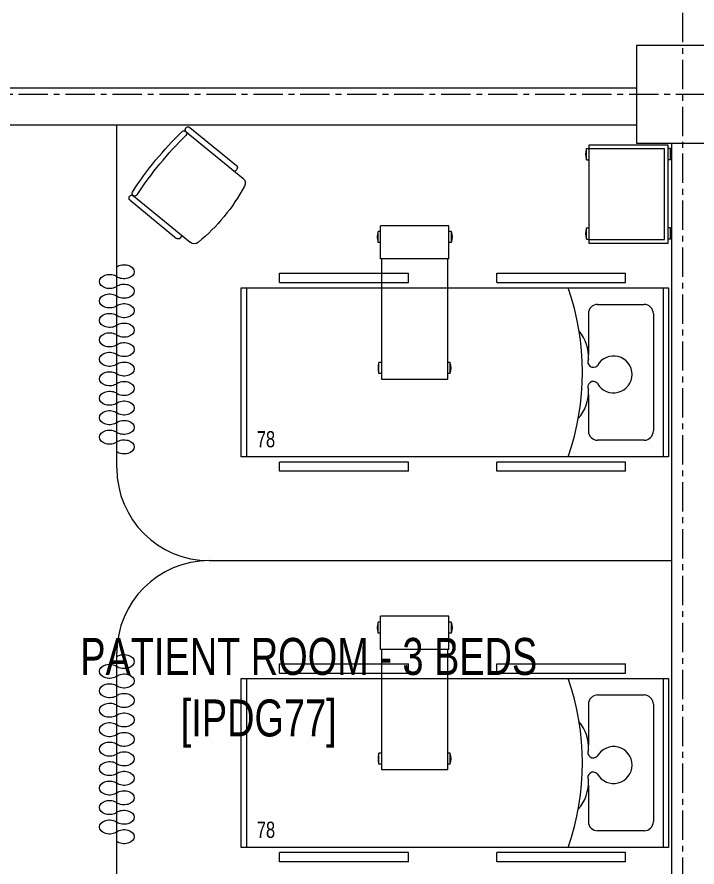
# Model space of a CAD drawing. Header units: millimetres. Extents: x 26027 to 581921, y 7230 to 233891.
# Drawn here: x 498797 to 502475, y 159763 to 164364 of the extents above; entities that cross this region are included whole.
import ezdxf

# ---------------------------------------------------------------- set-up
doc = ezdxf.new("R2010")
doc.units = ezdxf.units.MM
doc.header["$LTSCALE"] = 5
doc.linetypes.add('CENTER', pattern=[50.8, 31.75, -6.35, 6.35, -6.35])
doc.layers.get('0').update_dxf_attribs({"color": 252})
for name, color, linetype, lineweight in [('72_EGR_BASE_TEXT', 252, 'Continuous', 5), ('Medical Equipment and Furniture', 252, 'Continuous', 0), ('Medical Equipment and Furniture1', 252, 'Continuous', 5), ('Structure', 252, 'Continuous', 5), ('Walls', 252, 'Continuous', 5)]:
    doc.layers.add(name, color=color, linetype=linetype, lineweight=lineweight)
doc.layers.add('axes', color=252, linetype='Continuous')
doc.styles.add('X3G_ENTITY_257CFD', font='swisscl.ttf', dxfattribs={"height": 200})
doc.styles.add('X3G_ENTITY_2587EA', font='swisscl.ttf', dxfattribs={"height": 200})

# ---------------------------------------------------------------- blocks, each defined once
blk = doc.blocks.new('CURTAIN')
for centre, start, end in [((-0.3386, 0.0395), 313.5684, 226.4316), ((-0.1881, 0.0395), 313.5684, 226.4316), ((-0.0376, 0.0395), 313.5684, 226.4316), ((0.1129, 0.0395), 313.5684, 226.4316), ((0.2633, 0.0395), 313.5684, 226.4316), ((0.4138, 0.0395), 313.5684, 226.4316), ((0.5643, 0.0395), 313.5684, 226.4316), ((0.7148, 0.0395), 313.5684, 226.4316), ((0.8653, 0.0395), 313.5684, 226.4316), ((0.0376, -0.0395), 133.5684, 46.4316), ((0.1881, -0.0395), 133.5684, 46.4316), ((0.3386, -0.0395), 133.5684, 46.4316), ((0.4891, -0.0395), 133.5684, 46.4316), ((0.6396, -0.0395), 133.5684, 46.4316), ((0.79, -0.0395), 133.5684, 46.4316), ((0.9405, -0.0395), 133.5684, 46.4316), ((-0.4138, -0.0395), 133.5684, 46.4316), ((-0.2633, -0.0395), 133.5684, 46.4316), ((-0.1129, -0.0395), 133.5684, 46.4316)]:
    blk.add_arc(centre, 0.0546, start, end)
blk = doc.blocks.new('Hospital Bed')
at = {"layer": 'Medical Equipment and Furniture1'}
for p, q in [((38.338, -101.6315, 0), (38.338, -101.6815, 0)), ((38.338, -101.6315, 0), (39.0347, -101.6315, 0)), ((39.0347, -101.6315, 0), (39.0347, -101.6815, 0)), ((39.5123, -101.6315, 0), (40.209, -101.6315, 0)), ((39.5123, -101.6315, 0), (39.5123, -101.6815, 0)), ((40.209, -101.6315, 0), (40.209, -101.6815, 0)), ((38.338, -101.6815, 0), (39.0347, -101.6815, 0)), ((39.5123, -101.6815, 0), (40.209, -101.6815, 0)), ((38.105, -102.6245, 0), (38.105, -101.7101, 0)), ((38.105, -101.7101, 0), (40.4164, -101.7101, 0)), ((38.135, -102.6245, 0), (38.135, -101.7101, 0)), ((40.3864, -101.7101, 0), (40.3864, -102.6245, 0)), ((40.4164, -101.7101, 0), (40.4164, -102.6245, 0)), ((38.2374, -101.7997, 0), (38.4887, -101.7997, 0)), ((38.1874, -102.485, 0), (38.1874, -101.8497, 0)), ((38.5387, -102.0476, 0), (38.5387, -101.8497, 0)), ((38.5387, -102.485, 0), (38.5387, -102.264, 0)), ((38.4887, -102.535, 0), (38.2374, -102.535, 0)), ((40.4164, -102.6245, 0), (38.105, -102.6245, 0)), ((38.338, -102.6532, 0), (38.338, -102.7032, 0)), ((39.0347, -102.6532, 0), (38.338, -102.6532, 0)), ((39.0347, -102.6532, 0), (39.0347, -102.7032, 0)), ((40.209, -102.6532, 0), (39.5123, -102.6532, 0)), ((39.5123, -102.6532, 0), (39.5123, -102.7032, 0)), ((40.209, -102.6532, 0), (40.209, -102.7032, 0)), ((39.0347, -102.7032, 0), (38.338, -102.7032, 0)), ((40.209, -102.7032, 0), (39.5123, -102.7032, 0))]:
    blk.add_line(p, q, dxfattribs=at)
at = {"layer": 'Medical Equipment and Furniture1', "elevation": 0}
for points in [[(38.6489, -102.6245), (38.6489, -102.6245), (38.6489, -102.6245), (38.6489, -102.6245), (38.6489, -102.6245), (38.6489, -102.6245), (38.6489, -102.6245), (38.6489, -102.6245), (38.6489, -102.6245), (38.6489, -102.6245), (38.6489, -102.6245), (38.6489, -102.6245), (38.6489, -102.6245), (38.6489, -102.6245), (38.6489, -102.6245), (38.6489, -102.6245), (38.6489, -102.6245), (38.6489, -102.6245), (38.6489, -102.6245), (38.6489, -102.6245), (38.6489, -102.6245), (38.6489, -102.6245), (38.6489, -102.6245), (38.6489, -102.6245), (38.6489, -102.6245), (38.6489, -102.6245), (38.6489, -102.6245), (38.6489, -102.6245), (38.6489, -102.6245), (38.6489, -102.6245), (38.6489, -102.6245), (38.6489, -102.6245), (38.6489, -102.6245), (38.6489, -102.6245), (38.6489, -102.6245), (38.6489, -102.6245), (38.6489, -102.6245), (38.6489, -102.6245), (38.6489, -102.6245), (38.6489, -102.6245), (38.6489, -102.6245), (38.6489, -102.6245), (38.6489, -102.6245), (38.6489, -102.6245), (38.6489, -102.6245), (38.6489, -102.6245), (38.6489, -102.6245), (38.6489, -102.6245), (38.6489, -102.6245), (38.6489, -102.6245), (38.6489, -102.6245), (38.6489, -102.6245), (38.6489, -102.6245), (38.6489, -102.6245), (38.6489, -102.6245), (38.6489, -102.6245), (38.6489, -102.6245), (38.6489, -102.6245), (38.6489, -102.6245), (38.6489, -102.6245), (38.6489, -102.6245), (38.6489, -102.6245), (38.6489, -102.6245), (38.6489, -102.6245), (38.6489, -102.6245), (38.6489, -102.6245), (38.6489, -102.6245), (38.6489, -102.6245), (38.6489, -102.6245), (38.6489, -102.6245), (38.6489, -102.6245), (38.6489, -102.6245), (38.6489, -102.6245), (38.6489, -102.6245), (38.6489, -102.6245), (38.6489, -102.6245), (38.6489, -102.6245), (38.6489, -102.6245), (38.6489, -102.6245), (38.6489, -102.6245), (38.6489, -102.6245), (38.6489, -102.6245), (38.6489, -102.6245), (38.6489, -102.6245), (38.6489, -102.6245), (38.6489, -102.6245), (38.6489, -102.6245), (38.6489, -102.6245), (38.6489, -102.6245), (38.6489, -102.6245), (38.6489, -102.6245), (38.6489, -102.6245), (38.6489, -102.6245), (38.6489, -102.6245), (38.6489, -102.6245), (38.6489, -102.6245), (38.6489, -102.6245), (38.6489, -102.6245), (38.6489, -102.6245), (38.6489, -102.6245), (38.6489, -102.6245), (38.6489, -102.6245), (38.6489, -102.6245), (38.6489, -102.6245), (38.6489, -102.6245), (38.6489, -102.6245), (38.6489, -102.6245), (38.6489, -102.6245), (38.6489, -102.6245), (38.6489, -102.6245), (38.6489, -102.6245), (38.6489, -102.6245), (38.6489, -102.6245), (38.6489, -102.6245), (38.6489, -102.6245), (38.6489, -102.6245), (38.6489, -102.6245), (38.6489, -102.6245), (38.6489, -102.6245), (38.6489, -102.6245), (38.6489, -102.6245), (38.6489, -102.6245), (38.6489, -102.6245), (38.6489, -102.6245), (38.6489, -102.6245), (38.6489, -102.6245), (38.6489, -102.6245), (38.6489, -102.6245), (38.6489, -102.6245), (38.6489, -102.6245), (38.6489, -102.6245), (38.6489, -102.6245), (38.6489, -102.6245), (38.6489, -102.6245), (38.6489, -102.6245), (38.6489, -102.6245), (38.6489, -102.6245), (38.6489, -102.6245), (38.6489, -102.6245), (38.6489, -102.6245), (38.6489, -102.6245), (38.6489, -102.6245), (38.6489, -102.6245), (38.6489, -102.6245), (38.6489, -102.6245), (38.6489, -102.6245), (38.6489, -102.6245), (38.6489, -102.6245), (38.6489, -102.6245), (38.6489, -102.6245), (38.6489, -102.6245), (38.6489, -102.6245), (38.6489, -102.6245), (38.6489, -102.6245), (38.6489, -102.6245), (38.6489, -102.6245), (38.6489, -102.6245), (38.6489, -102.6245), (38.6489, -102.6245), (38.6489, -102.6245), (38.6489, -102.6245), (38.6489, -102.6245), (38.6489, -102.6245), (38.6489, -102.6245), (38.6489, -102.6245), (38.6489, -102.6245), (38.6489, -102.6245), (38.6489, -102.6245), (38.6489, -102.6245), (38.6489, -102.6245), (38.6489, -102.6245), (38.6489, -102.6245), (38.6489, -102.6245), (38.6489, -102.6245), (38.6489, -102.6245), (38.6489, -102.6245), (38.6489, -102.6245), (38.6489, -102.6245), (38.6489, -102.6245), (38.6489, -102.6245), (38.6489, -102.6245), (38.6489, -102.6245), (38.6489, -102.6245), (38.6489, -102.6245), (38.6489, -102.6245), (38.6489, -102.6245), (38.6489, -102.6245), (38.6489, -102.6245), (38.6489, -102.6245), (38.6489, -102.6245), (38.6489, -102.6245), (38.6489, -102.6245), (38.6489, -102.6245), (38.6489, -102.6245), (38.6489, -102.6245), (38.6489, -102.6245), (38.6489, -102.6245), (38.6489, -102.6245), (38.6489, -102.6245), (38.6489, -102.6245), (38.6489, -102.6245), (38.6489, -102.6245), (38.6489, -102.6245), (38.6489, -102.6245), (38.6489, -102.6245), (38.6489, -102.6245), (38.6489, -102.6245), (38.6489, -102.6245), (38.6489, -102.6245), (38.6489, -102.6245), (38.6489, -102.6245), (38.6489, -102.6245), (38.6489, -102.6245), (38.6489, -102.6245), (38.6489, -102.6245), (38.6489, -102.6245), (38.6489, -102.6245), (38.6489, -102.6245), (38.6489, -102.6245)], [(38.6489, -102.6245), (38.6489, -102.6245), (38.6489, -102.6245), (38.6489, -102.6245), (38.6489, -102.6245), (38.6489, -102.6245), (38.6489, -102.6245), (38.6489, -102.6245), (38.6489, -102.6245), (38.6489, -102.6245), (38.6489, -102.6245), (38.6489, -102.6245), (38.6489, -102.6245), (38.6489, -102.6245), (38.6489, -102.6245), (38.6489, -102.6245), (38.6489, -102.6245), (38.6489, -102.6245), (38.6489, -102.6245), (38.6489, -102.6245), (38.6489, -102.6245), (38.6489, -102.6245), (38.6489, -102.6245), (38.6489, -102.6245), (38.6489, -102.6245), (38.6489, -102.6245), (38.6489, -102.6245), (38.6489, -102.6245), (38.6489, -102.6245), (38.6489, -102.6245), (38.6489, -102.6245), (38.6489, -102.6245), (38.6489, -102.6245), (38.6489, -102.6245), (38.6489, -102.6245), (38.6489, -102.6245), (38.6489, -102.6245), (38.6489, -102.6245), (38.6489, -102.6245), (38.6489, -102.6245), (38.6489, -102.6245), (38.6489, -102.6245), (38.6489, -102.6245), (38.6489, -102.6245), (38.6489, -102.6245), (38.6489, -102.6245), (38.6489, -102.6245), (38.6489, -102.6245), (38.6489, -102.6245), (38.6489, -102.6245), (38.6489, -102.6245), (38.6489, -102.6245), (38.6489, -102.6245), (38.6489, -102.6245), (38.6489, -102.6245), (38.6489, -102.6245), (38.6489, -102.6245), (38.6489, -102.6245), (38.6489, -102.6245), (38.6489, -102.6245), (38.6489, -102.6245), (38.6489, -102.6245), (38.6489, -102.6245), (38.6489, -102.6245), (38.6489, -102.6245), (38.6489, -102.6245), (38.6489, -102.6245), (38.6489, -102.6245), (38.6489, -102.6245), (38.6489, -102.6245), (38.6489, -102.6245), (38.6489, -102.6245), (38.6489, -102.6245), (38.6489, -102.6245), (38.6489, -102.6245), (38.6489, -102.6245), (38.6489, -102.6245), (38.6489, -102.6245), (38.6489, -102.6245), (38.6489, -102.6245), (38.6489, -102.6245), (38.6489, -102.6245), (38.6489, -102.6245), (38.6489, -102.6245), (38.6489, -102.6245), (38.6489, -102.6245), (38.6489, -102.6245), (38.6489, -102.6245), (38.6489, -102.6245), (38.6489, -102.6245), (38.6489, -102.6245), (38.6489, -102.6245), (38.6489, -102.6245), (38.6489, -102.6245), (38.6489, -102.6245), (38.6489, -102.6245), (38.6489, -102.6245), (38.6489, -102.6245), (38.6489, -102.6245), (38.6489, -102.6245), (38.6489, -102.6245), (38.6489, -102.6245), (38.6489, -102.6245), (38.6489, -102.6245), (38.6489, -102.6245), (38.6489, -102.6245), (38.6489, -102.6245), (38.6489, -102.6245), (38.6489, -102.6245), (38.6489, -102.6245), (38.6489, -102.6245), (38.6489, -102.6245), (38.6489, -102.6245), (38.6489, -102.6245), (38.6489, -102.6245), (38.6489, -102.6245), (38.6489, -102.6245), (38.6489, -102.6245), (38.6489, -102.6245), (38.6489, -102.6245), (38.6489, -102.6245), (38.6489, -102.6245), (38.6489, -102.6245), (38.6489, -102.6245), (38.6489, -102.6245), (38.6489, -102.6245), (38.6489, -102.6245), (38.6489, -102.6245), (38.6489, -102.6245), (38.6489, -102.6245), (38.6489, -102.6245), (38.6489, -102.6245), (38.6489, -102.6245), (38.6489, -102.6245), (38.6489, -102.6245), (38.6489, -102.6245), (38.6489, -102.6245), (38.6489, -102.6245), (38.6489, -102.6245), (38.6489, -102.6245), (38.6489, -102.6245), (38.6489, -102.6245), (38.6489, -102.6245), (38.6489, -102.6245), (38.6489, -102.6245), (38.6489, -102.6245), (38.6489, -102.6245), (38.6489, -102.6245), (38.6489, -102.6245), (38.6489, -102.6245), (38.6489, -102.6245), (38.6489, -102.6245), (38.6489, -102.6245), (38.6489, -102.6245), (38.6489, -102.6245), (38.6489, -102.6245), (38.6489, -102.6245), (38.6489, -102.6245), (38.6489, -102.6245), (38.6489, -102.6245), (38.6489, -102.6245), (38.6489, -102.6245), (38.6489, -102.6245), (38.6489, -102.6245), (38.6489, -102.6245), (38.6489, -102.6245), (38.6489, -102.6245), (38.6489, -102.6245), (38.6489, -102.6245), (38.6489, -102.6245), (38.6489, -102.6245), (38.6489, -102.6245), (38.6489, -102.6245), (38.6489, -102.6245), (38.6489, -102.6245), (38.6489, -102.6245), (38.6489, -102.6245), (38.6489, -102.6245), (38.6489, -102.6245), (38.6489, -102.6245), (38.6489, -102.6245), (38.6489, -102.6245), (38.6489, -102.6245), (38.6489, -102.6245), (38.6489, -102.6245), (38.6489, -102.6245), (38.6489, -102.6245), (38.6489, -102.6245), (38.6489, -102.6245), (38.6489, -102.6245), (38.6489, -102.6245), (38.6489, -102.6245), (38.6489, -102.6245), (38.6489, -102.6245), (38.6489, -102.6245), (38.6489, -102.6245), (38.6489, -102.6245), (38.6489, -102.6245), (38.6489, -102.6245), (38.6489, -102.6245), (38.6489, -102.6245), (38.6489, -102.6245), (38.6489, -102.6245), (38.6489, -102.6245), (38.6489, -102.6245), (38.6489, -102.6245), (38.6489, -102.6245), (38.6489, -102.6245), (38.6489, -102.6245), (38.6489, -102.6245), (38.6489, -102.6245), (38.6489, -102.6245), (38.6489, -102.6245), (38.6489, -102.6245)], [(38.6489, -102.6245), (38.6489, -102.6245), (38.6489, -102.6245), (38.6489, -102.6245), (38.6489, -102.6245), (38.6489, -102.6245), (38.6489, -102.6245), (38.6489, -102.6245), (38.6489, -102.6245), (38.6489, -102.6245), (38.6489, -102.6245), (38.6489, -102.6245), (38.6489, -102.6245), (38.6489, -102.6245), (38.6489, -102.6245), (38.6489, -102.6245), (38.6489, -102.6245), (38.6489, -102.6245), (38.6489, -102.6245), (38.6489, -102.6245), (38.6489, -102.6245), (38.6489, -102.6245), (38.6489, -102.6245), (38.6489, -102.6245), (38.6489, -102.6245), (38.6489, -102.6245), (38.6489, -102.6245), (38.6489, -102.6245), (38.6489, -102.6245), (38.6489, -102.6245), (38.6489, -102.6245), (38.6489, -102.6245), (38.6489, -102.6245), (38.6489, -102.6245), (38.6489, -102.6245), (38.6489, -102.6245), (38.6489, -102.6245), (38.6489, -102.6245), (38.6489, -102.6245), (38.6489, -102.6245), (38.6489, -102.6245), (38.6489, -102.6245), (38.6489, -102.6245), (38.6489, -102.6245), (38.6489, -102.6245), (38.6489, -102.6245), (38.6489, -102.6245), (38.6489, -102.6245), (38.6489, -102.6245), (38.6489, -102.6245), (38.6489, -102.6245), (38.6489, -102.6245), (38.6489, -102.6245), (38.6489, -102.6245), (38.6489, -102.6245), (38.6489, -102.6245), (38.6489, -102.6245), (38.6489, -102.6245), (38.6489, -102.6245), (38.6489, -102.6245), (38.6489, -102.6245), (38.6489, -102.6245), (38.6489, -102.6245), (38.6489, -102.6245), (38.6489, -102.6245), (38.6489, -102.6245), (38.6489, -102.6245), (38.6489, -102.6245), (38.6489, -102.6245), (38.6489, -102.6245), (38.6489, -102.6245), (38.6489, -102.6245), (38.6489, -102.6245), (38.6489, -102.6245), (38.6489, -102.6245), (38.6489, -102.6245), (38.6489, -102.6245), (38.6489, -102.6245), (38.6489, -102.6245), (38.6489, -102.6245), (38.6489, -102.6245), (38.6489, -102.6245), (38.6489, -102.6245), (38.6489, -102.6245), (38.6489, -102.6245), (38.6489, -102.6245), (38.6489, -102.6245), (38.6489, -102.6245), (38.6489, -102.6245), (38.6489, -102.6245), (38.6489, -102.6245), (38.6489, -102.6245), (38.6489, -102.6245), (38.6489, -102.6245), (38.6489, -102.6245), (38.6489, -102.6245), (38.6489, -102.6245), (38.6489, -102.6245), (38.6489, -102.6245), (38.6489, -102.6245), (38.6489, -102.6245), (38.6489, -102.6245), (38.6489, -102.6245), (38.6489, -102.6245), (38.6489, -102.6245), (38.6489, -102.6245), (38.6489, -102.6245), (38.6489, -102.6245), (38.6489, -102.6245), (38.6489, -102.6245), (38.6489, -102.6245), (38.6489, -102.6245), (38.6489, -102.6245), (38.6489, -102.6245), (38.6489, -102.6245), (38.6489, -102.6245), (38.6489, -102.6245), (38.6489, -102.6245), (38.6489, -102.6245), (38.6489, -102.6245), (38.6489, -102.6245), (38.6489, -102.6245), (38.6489, -102.6245), (38.6489, -102.6245), (38.6489, -102.6245), (38.6489, -102.6245), (38.6489, -102.6245), (38.6489, -102.6245), (38.6489, -102.6245), (38.6489, -102.6245), (38.6489, -102.6245), (38.6489, -102.6245), (38.6489, -102.6245), (38.6489, -102.6245), (38.6489, -102.6245), (38.6489, -102.6245), (38.6489, -102.6245), (38.6489, -102.6245), (38.6489, -102.6245), (38.6489, -102.6245), (38.6489, -102.6245), (38.6489, -102.6245), (38.6489, -102.6245), (38.6489, -102.6245), (38.6489, -102.6245), (38.6489, -102.6245), (38.6489, -102.6245), (38.6489, -102.6245), (38.6489, -102.6245), (38.6489, -102.6245), (38.6489, -102.6245), (38.6489, -102.6245), (38.6489, -102.6245), (38.6489, -102.6245), (38.6489, -102.6245), (38.6489, -102.6245), (38.6489, -102.6245), (38.6489, -102.6245), (38.6489, -102.6245), (38.6489, -102.6245), (38.6489, -102.6245), (38.6489, -102.6245), (38.6489, -102.6245), (38.6489, -102.6245), (38.6489, -102.6245), (38.6489, -102.6245), (38.6489, -102.6245), (38.6489, -102.6245), (38.6489, -102.6245), (38.6489, -102.6245), (38.6489, -102.6245), (38.6489, -102.6245), (38.6489, -102.6245), (38.6489, -102.6245), (38.6489, -102.6245), (38.6489, -102.6245), (38.6489, -102.6245), (38.6489, -102.6245), (38.6489, -102.6245), (38.6489, -102.6245), (38.6489, -102.6245), (38.6489, -102.6245), (38.6489, -102.6245), (38.6489, -102.6245), (38.6489, -102.6245), (38.6489, -102.6245), (38.6489, -102.6245), (38.6489, -102.6245), (38.6489, -102.6245), (38.6489, -102.6245), (38.6489, -102.6245), (38.6489, -102.6245), (38.6489, -102.6245), (38.6489, -102.6245), (38.6489, -102.6245), (38.6489, -102.6245), (38.6489, -102.6245), (38.6489, -102.6245), (38.6489, -102.6245), (38.6489, -102.6245), (38.6489, -102.6245), (38.6489, -102.6245), (38.6489, -102.6245), (38.6489, -102.6245), (38.6489, -102.6245), (38.6489, -102.6245), (38.6489, -102.6245), (38.6489, -102.6245), (38.6489, -102.6245), (38.6489, -102.6245), (38.6489, -102.6245), (38.6489, -102.6245), (38.6489, -102.6245), (38.6489, -102.6245), (38.6489, -102.6245), (38.6489, -102.6245), (38.6489, -102.6245), (38.6489, -102.6245), (38.6489, -102.6245), (38.6489, -102.6245), (38.6489, -102.6245), (38.6489, -102.6245), (38.6489, -102.6245), (38.6489, -102.6245), (38.6489, -102.6245), (38.6489, -102.6245), (38.6489, -102.6245), (38.6489, -102.6245), (38.6489, -102.6245), (38.6489, -102.6245), (38.6489, -102.6245), (38.6489, -102.6245), (38.6489, -102.6245), (38.6489, -102.6245), (38.6489, -102.6245), (38.6489, -102.6245), (38.6489, -102.6245), (38.6489, -102.6245), (38.6489, -102.6245), (38.6489, -102.6245), (38.6489, -102.6245), (38.6489, -102.6245), (38.6489, -102.6245), (38.6489, -102.6245), (38.6489, -102.6245), (38.6489, -102.6245), (38.6489, -102.6245), (38.6489, -102.6245), (38.6489, -102.6245), (38.6489, -102.6245), (38.6489, -102.6245), (38.6489, -102.6245), (38.6489, -102.6245), (38.6489, -102.6245), (38.6489, -102.6245), (38.6489, -102.6245), (38.6489, -102.6245), (38.6489, -102.6245), (38.6489, -102.6245), (38.6489, -102.6245), (38.6489, -102.6245), (38.6489, -102.6245), (38.6489, -102.6245), (38.6489, -102.6245), (38.6489, -102.6245), (38.6489, -102.6245), (38.6489, -102.6245), (38.6489, -102.6245), (38.6489, -102.6245), (38.6489, -102.6245), (38.6489, -102.6245), (38.6489, -102.6245), (38.6489, -102.6245), (38.6489, -102.6245), (38.6489, -102.6245), (38.6489, -102.6245), (38.6489, -102.6245)]]:
    blk.add_lwpolyline(points, close=True, dxfattribs=at)
for points in [[(38.6489, -102.6245), (38.6489, -102.6245), (38.6489, -102.6245), (38.6489, -102.6245), (38.6489, -102.6245), (38.6489, -102.6245), (38.6489, -102.6245), (38.6489, -102.6245)], [(38.6489, -102.6245), (38.6489, -102.6245), (38.6489, -102.6245), (38.6489, -102.6245), (38.6489, -102.6245), (38.6489, -102.6245), (38.6489, -102.6245), (38.6489, -102.6245), (38.6489, -102.6245), (38.6489, -102.6245), (38.6489, -102.6245), (38.6489, -102.6245), (38.6489, -102.6245), (38.6489, -102.6245), (38.6489, -102.6245), (38.6489, -102.6245), (38.6489, -102.6245), (38.6489, -102.6245), (38.6489, -102.6245), (38.6489, -102.6245), (38.6489, -102.6245), (38.6489, -102.6245), (38.6489, -102.6245), (38.6489, -102.6245), (38.6489, -102.6245), (38.6489, -102.6245), (38.6489, -102.6245), (38.6489, -102.6245), (38.6489, -102.6245), (38.6489, -102.6245), (38.6489, -102.6245), (38.6489, -102.6245), (38.6489, -102.6245), (38.6489, -102.6245), (38.6489, -102.6245), (38.6489, -102.6245), (38.6489, -102.6245), (38.6489, -102.6245), (38.6489, -102.6245), (38.6489, -102.6245), (38.6489, -102.6245), (38.6489, -102.6245), (38.6489, -102.6245), (38.6489, -102.6245), (38.6489, -102.6245), (38.6489, -102.6245), (38.6489, -102.6245), (38.6489, -102.6245), (38.6489, -102.6245), (38.6489, -102.6245), (38.6489, -102.6245), (38.6489, -102.6245), (38.6489, -102.6245), (38.6489, -102.6245), (38.6489, -102.6245), (38.6489, -102.6245), (38.6489, -102.6245), (38.6489, -102.6245), (38.6489, -102.6245), (38.6489, -102.6245), (38.6489, -102.6245), (38.6489, -102.6245), (38.6489, -102.6245), (38.6489, -102.6245), (38.6489, -102.6245), (38.6489, -102.6245), (38.6489, -102.6245), (38.6489, -102.6245), (38.6489, -102.6245), (38.6489, -102.6245), (38.6489, -102.6245), (38.6489, -102.6245), (38.6489, -102.6245), (38.6489, -102.6245), (38.6489, -102.6245), (38.6489, -102.6245), (38.6489, -102.6245), (38.6489, -102.6245), (38.6489, -102.6245), (38.6489, -102.6245), (38.6489, -102.6245), (38.6489, -102.6245), (38.6489, -102.6245), (38.6489, -102.6245), (38.6489, -102.6245), (38.6489, -102.6245), (38.6489, -102.6245), (38.6489, -102.6245), (38.6489, -102.6245), (38.6489, -102.6245), (38.6489, -102.6245), (38.6489, -102.6245), (38.6489, -102.6245), (38.6489, -102.6245), (38.6489, -102.6245), (38.6489, -102.6245), (38.6489, -102.6245), (38.6489, -102.6245), (38.6489, -102.6245), (38.6489, -102.6245), (38.6489, -102.6245), (38.6489, -102.6245), (38.6489, -102.6245), (38.6489, -102.6245), (38.6489, -102.6245), (38.6489, -102.6245), (38.6489, -102.6245), (38.6489, -102.6245), (38.6489, -102.6245), (38.6489, -102.6245), (38.6489, -102.6245)], [(38.6489, -102.6245), (38.6489, -102.6245), (38.6489, -102.6245), (38.6489, -102.6245), (38.6489, -102.6245), (38.6489, -102.6245), (38.6489, -102.6245), (38.6489, -102.6245), (38.6489, -102.6245), (38.6489, -102.6245), (38.6489, -102.6245), (38.6489, -102.6245), (38.6489, -102.6245), (38.6489, -102.6245), (38.6489, -102.6245), (38.6489, -102.6245), (38.6489, -102.6245)], [(38.6489, -102.6245), (38.6489, -102.6245), (38.6489, -102.6245), (38.6489, -102.6245), (38.6489, -102.6245), (38.6489, -102.6245), (38.6489, -102.6245)], [(38.6489, -102.6245), (38.6489, -102.6245), (38.6489, -102.6245), (38.6489, -102.6245), (38.6489, -102.6245), (38.6489, -102.6245), (38.6489, -102.6245), (38.6489, -102.6245), (38.6489, -102.6245), (38.6489, -102.6245), (38.6489, -102.6245), (38.6489, -102.6245)], [(38.6489, -102.6245), (38.6489, -102.6245), (38.6489, -102.6245), (38.6489, -102.6245), (38.6489, -102.6245), (38.6489, -102.6245), (38.6489, -102.6245), (38.6489, -102.6245), (38.6489, -102.6245), (38.6489, -102.6245), (38.6489, -102.6245), (38.6489, -102.6245), (38.6489, -102.6245), (38.6489, -102.6245), (38.6489, -102.6245), (38.6489, -102.6245), (38.6489, -102.6245), (38.6489, -102.6245), (38.6489, -102.6245), (38.6489, -102.6245), (38.6489, -102.6245), (38.6489, -102.6245), (38.6489, -102.6245), (38.6489, -102.6245), (38.6489, -102.6245), (38.6489, -102.6245), (38.6489, -102.6245), (38.6489, -102.6245), (38.6489, -102.6245), (38.6489, -102.6245), (38.6489, -102.6245), (38.6489, -102.6245), (38.6489, -102.6245), (38.6489, -102.6245), (38.6489, -102.6245), (38.6489, -102.6245), (38.6489, -102.6245), (38.6489, -102.6245), (38.6489, -102.6245), (38.6489, -102.6245), (38.6489, -102.6245), (38.6489, -102.6245), (38.6489, -102.6245), (38.6489, -102.6245), (38.6489, -102.6245), (38.6489, -102.6245), (38.6489, -102.6245), (38.6489, -102.6245), (38.6489, -102.6245), (38.6489, -102.6245), (38.6489, -102.6245), (38.6489, -102.6245), (38.6489, -102.6245), (38.6489, -102.6245), (38.6489, -102.6245), (38.6489, -102.6245), (38.6489, -102.6245), (38.6489, -102.6245), (38.6489, -102.6245), (38.6489, -102.6245), (38.6489, -102.6245), (38.6489, -102.6245), (38.6489, -102.6245), (38.6489, -102.6245), (38.6489, -102.6245), (38.6489, -102.6245), (38.6489, -102.6245), (38.6489, -102.6245), (38.6489, -102.6245), (38.6489, -102.6245), (38.6489, -102.6245), (38.6489, -102.6245), (38.6489, -102.6245), (38.6489, -102.6245), (38.6489, -102.6245), (38.6489, -102.6245), (38.6489, -102.6245), (38.6489, -102.6245), (38.6489, -102.6245), (38.6489, -102.6245), (38.6489, -102.6245), (38.6489, -102.6245), (38.6489, -102.6245), (38.6489, -102.6245), (38.6489, -102.6245), (38.6489, -102.6245), (38.6489, -102.6245), (38.6489, -102.6245), (38.6489, -102.6245)], [(38.6489, -102.6245), (38.6489, -102.6245), (38.6489, -102.6245), (38.6489, -102.6245), (38.6489, -102.6245), (38.6489, -102.6245), (38.6489, -102.6245), (38.6489, -102.6245), (38.6489, -102.6245), (38.6489, -102.6245), (38.6489, -102.6245), (38.6489, -102.6245), (38.6489, -102.6245), (38.6489, -102.6245), (38.6489, -102.6245), (38.6489, -102.6245), (38.6489, -102.6245), (38.6489, -102.6245), (38.6489, -102.6245), (38.6489, -102.6245), (38.6489, -102.6245), (38.6489, -102.6245), (38.6489, -102.6245), (38.6489, -102.6245), (38.6489, -102.6245), (38.6489, -102.6245), (38.6489, -102.6245), (38.6489, -102.6245), (38.6489, -102.6245), (38.6489, -102.6245), (38.6489, -102.6245), (38.6489, -102.6245), (38.6489, -102.6245), (38.6489, -102.6245), (38.6489, -102.6245), (38.6489, -102.6245), (38.6489, -102.6245), (38.6489, -102.6245), (38.6489, -102.6245), (38.6489, -102.6245), (38.6489, -102.6245), (38.6489, -102.6245), (38.6489, -102.6245), (38.6489, -102.6245), (38.6489, -102.6245), (38.6489, -102.6245), (38.6489, -102.6245), (38.6489, -102.6245), (38.6489, -102.6245), (38.6489, -102.6245), (38.6489, -102.6245), (38.6489, -102.6245), (38.6489, -102.6245), (38.6489, -102.6245)], [(38.6489, -102.6245), (38.6489, -102.6245), (38.6489, -102.6245), (38.6489, -102.6245), (38.6489, -102.6245), (38.6489, -102.6245), (38.6489, -102.6245), (38.6489, -102.6245), (38.6489, -102.6245), (38.6489, -102.6245)], [(38.6489, -102.6245), (38.6489, -102.6245), (38.6489, -102.6245), (38.6489, -102.6245), (38.6489, -102.6245), (38.6489, -102.6245), (38.6489, -102.6245), (38.6489, -102.6245), (38.6489, -102.6245), (38.6489, -102.6245)], [(38.6489, -102.6245), (38.6489, -102.6245), (38.6489, -102.6245), (38.6489, -102.6245), (38.6489, -102.6245), (38.6489, -102.6245), (38.6489, -102.6245), (38.6489, -102.6245), (38.6489, -102.6245), (38.6489, -102.6245), (38.6489, -102.6245), (38.6489, -102.6245), (38.6489, -102.6245), (38.6489, -102.6245), (38.6489, -102.6245)], [(38.6489, -102.6245), (38.6489, -102.6245), (38.6489, -102.6245), (38.6489, -102.6245), (38.6489, -102.6245), (38.6489, -102.6245), (38.6489, -102.6245), (38.6489, -102.6245), (38.6489, -102.6245), (38.6489, -102.6245)], [(38.6489, -102.6245), (38.6489, -102.6245), (38.6489, -102.6245), (38.6489, -102.6245), (38.6489, -102.6245), (38.6489, -102.6245), (38.6489, -102.6245)], [(38.6489, -102.6245), (38.6489, -102.6245), (38.6489, -102.6245), (38.6489, -102.6245), (38.6489, -102.6245), (38.6489, -102.6245), (38.6489, -102.6245), (38.6489, -102.6245), (38.6489, -102.6245), (38.6489, -102.6245)], [(38.6489, -102.6245), (38.6489, -102.6245), (38.6489, -102.6245), (38.6489, -102.6245), (38.6489, -102.6245), (38.6489, -102.6245), (38.6489, -102.6245), (38.6489, -102.6245), (38.6489, -102.6245), (38.6489, -102.6245), (38.6489, -102.6245), (38.6489, -102.6245), (38.6489, -102.6245), (38.6489, -102.6245), (38.6489, -102.6245), (38.6489, -102.6245), (38.6489, -102.6245), (38.6489, -102.6245)], [(38.6489, -102.6245), (38.6489, -102.6245), (38.6489, -102.6245), (38.6489, -102.6245), (38.6489, -102.6245), (38.6489, -102.6245), (38.6489, -102.6245), (38.6489, -102.6245), (38.6489, -102.6245)]]:
    blk.add_lwpolyline(points, dxfattribs=at)
at = {"layer": 'Medical Equipment and Furniture1'}
for centre, radius, start, end in [((39.9488, -102.1673, 0), 1.378, 160.6222, 199.3778), ((38.2374, -101.8497, 0), 0.05, 90, 180), ((38.4887, -101.8497, 0), 0.05, 0, 90), ((38.7578, -102.0625, 0), 0.2195, 138.2973, 182.816), ((38.4026, -102.1558, 0), 0.1, 29.3037, 330.6963), ((38.5126, -102.0878, 0), 0.0297, 220.0437, 29.1003), ((38.5126, -102.2238, 0), 0.0297, 330.8997, 139.9563), ((38.7578, -102.2491, 0), 0.2195, 177.184, 219.6878), ((38.2374, -102.485, 0), 0.05, 180, 270), ((38.4887, -102.485, 0), 0.05, 270, 0)]:
    blk.add_arc(centre, radius, start, end, dxfattribs=at)
blk = doc.blocks.new('HF13963-P')
at = {"layer": 'Medical Equipment and Furniture1'}
for p, q in [((0.18, 0.185), (0, 0.185)), ((0, 0.185), (0, -0.185)), ((0.0915, 0.1995), (0.0315, 0.1995)), ((0.0315, 0.1995), (0.0315, 0.185)), ((0.0915, 0.1995), (0.0915, 0.185)), ((0.18, 0.185), (0.18, -0.185)), ((0.8007, 0.1919), (0.7407, 0.1919)), ((0.7407, 0.1919), (0.7407, 0.1788)), ((0.8007, 0.1919), (0.8007, 0.1788)), ((0.83, 0.1788), (0.18, 0.1788)), ((0.83, -0.1788), (0.83, 0.1788)), ((0.18, -0.1788), (0.83, -0.1788)), ((0.7407, -0.1788), (0.7407, -0.1933)), ((0.8007, -0.1788), (0.8007, -0.1933)), ((0.18, -0.185), (0, -0.185)), ((0.0315, -0.185), (0.0315, -0.1971)), ((0.0915, -0.1971), (0.0315, -0.1971)), ((0.0915, -0.185), (0.0915, -0.1971)), ((0.8007, -0.1933), (0.7407, -0.1933))]:
    blk.add_line(p, q, dxfattribs=at)
for centre, start, end in [((0.0615, 0.112), 71.0754, 108.9246), ((0.7707, 0.1044), 71.0754, 108.9246), ((0.0615, -0.1096), 251.0754, 288.9246), ((0.7707, -0.1058), 251.0754, 288.9246)]:
    blk.add_arc(centre, 0.0925, start, end, dxfattribs=at)
blk = doc.blocks.new('HF10531-P')
at = {"layer": 'Medical Equipment and Furniture1'}
for p, q in [((0.53, 0.43), (0, 0.43)), ((0, 0.43), (0, 0)), ((0.0791, 0.4424), (0.0191, 0.4424)), ((0.0191, 0.4424), (0.0191, 0.43)), ((0.0791, 0.4424), (0.0791, 0.43)), ((0.5086, 0.4424), (0.4486, 0.4424)), ((0.4486, 0.4424), (0.4486, 0.43)), ((0.5086, 0.4424), (0.5086, 0.43)), ((0.53, 0), (0.53, 0.43)), ((0.51, 0.41), (0.02, 0.41)), ((0.02, 0.41), (0.02, 0)), ((0.51, 0), (0.51, 0.41)), ((0, 0), (0.53, 0)), ((0.0191, -0.0124), (0.0191, 0)), ((0.0791, -0.0124), (0.0791, 0)), ((0.4486, -0.0124), (0.4486, 0)), ((0.5086, -0.0124), (0.5086, 0)), ((0.0791, -0.0124), (0.0191, -0.0124)), ((0.5086, -0.0124), (0.4486, -0.0124))]:
    blk.add_line(p, q, dxfattribs=at)
for points in [[(0.02, 0.41), (0.02, 0.41), (0.02, 0.41), (0.02, 0.41), (0.02, 0.41), (0.02, 0.41), (0.02, 0.41), (0.02, 0.41), (0.02, 0.41), (0.02, 0.41), (0.02, 0.41), (0.02, 0.41), (0.02, 0.41), (0.02, 0.41), (0.02, 0.41), (0.02, 0.41), (0.02, 0.41), (0.02, 0.41), (0.02, 0.41), (0.02, 0.41), (0.02, 0.41), (0.02, 0.41), (0.02, 0.41), (0.02, 0.41), (0.02, 0.41), (0.02, 0.41), (0.02, 0.41), (0.02, 0.41), (0.02, 0.41), (0.02, 0.41), (0.02, 0.41), (0.02, 0.41), (0.02, 0.41), (0.02, 0.41), (0.02, 0.41), (0.02, 0.41), (0.02, 0.41), (0.02, 0.41), (0.02, 0.41), (0.02, 0.41), (0.02, 0.41), (0.02, 0.41), (0.02, 0.41), (0.02, 0.41), (0.02, 0.41), (0.02, 0.41), (0.02, 0.41), (0.02, 0.41), (0.02, 0.41), (0.02, 0.41), (0.02, 0.41), (0.02, 0.41), (0.02, 0.41), (0.02, 0.41), (0.02, 0.41), (0.02, 0.41), (0.02, 0.41), (0.02, 0.41), (0.02, 0.41), (0.02, 0.41), (0.02, 0.41), (0.02, 0.41), (0.02, 0.41), (0.02, 0.41), (0.02, 0.41), (0.02, 0.41), (0.02, 0.41), (0.02, 0.41), (0.02, 0.41), (0.02, 0.41), (0.02, 0.41), (0.02, 0.41), (0.02, 0.41), (0.02, 0.41), (0.02, 0.41), (0.02, 0.41), (0.02, 0.41), (0.02, 0.41), (0.02, 0.41), (0.02, 0.41), (0.02, 0.41), (0.02, 0.41), (0.02, 0.41), (0.02, 0.41), (0.02, 0.41), (0.02, 0.41), (0.02, 0.41), (0.02, 0.41), (0.02, 0.41), (0.02, 0.41), (0.02, 0.41), (0.02, 0.41), (0.02, 0.41), (0.02, 0.41), (0.02, 0.41), (0.02, 0.41), (0.02, 0.41), (0.02, 0.41), (0.02, 0.41), (0.02, 0.41), (0.02, 0.41), (0.02, 0.41), (0.02, 0.41), (0.02, 0.41), (0.02, 0.41), (0.02, 0.41), (0.02, 0.41), (0.02, 0.41), (0.02, 0.41), (0.02, 0.41), (0.02, 0.41), (0.02, 0.41), (0.02, 0.41), (0.02, 0.41), (0.02, 0.41), (0.02, 0.41), (0.02, 0.41), (0.02, 0.41), (0.02, 0.41), (0.02, 0.41), (0.02, 0.41), (0.02, 0.41), (0.02, 0.41), (0.02, 0.41), (0.02, 0.41), (0.02, 0.41), (0.02, 0.41), (0.02, 0.41), (0.02, 0.41), (0.02, 0.41), (0.02, 0.41), (0.02, 0.41), (0.02, 0.41), (0.02, 0.41), (0.02, 0.41), (0.02, 0.41), (0.02, 0.41), (0.02, 0.41), (0.02, 0.41), (0.02, 0.41), (0.02, 0.41), (0.02, 0.41), (0.02, 0.41), (0.02, 0.41), (0.02, 0.41), (0.02, 0.41), (0.02, 0.41), (0.02, 0.41), (0.02, 0.41), (0.02, 0.41), (0.02, 0.41), (0.02, 0.41), (0.02, 0.41), (0.02, 0.41), (0.02, 0.41), (0.02, 0.41), (0.02, 0.41), (0.02, 0.41), (0.02, 0.41), (0.02, 0.41), (0.02, 0.41), (0.02, 0.41), (0.02, 0.41), (0.02, 0.41), (0.02, 0.41), (0.02, 0.41), (0.02, 0.41), (0.02, 0.41), (0.02, 0.41), (0.02, 0.41), (0.02, 0.41), (0.02, 0.41), (0.02, 0.41), (0.02, 0.41), (0.02, 0.41), (0.02, 0.41), (0.02, 0.41), (0.02, 0.41), (0.02, 0.41), (0.02, 0.41), (0.02, 0.41), (0.02, 0.41), (0.02, 0.41), (0.02, 0.41), (0.02, 0.41), (0.02, 0.41), (0.02, 0.41), (0.02, 0.41), (0.02, 0.41), (0.02, 0.41), (0.02, 0.41), (0.02, 0.41), (0.02, 0.41), (0.02, 0.41), (0.02, 0.41), (0.02, 0.41), (0.02, 0.41), (0.02, 0.41), (0.02, 0.41), (0.02, 0.41), (0.02, 0.41), (0.02, 0.41), (0.02, 0.41), (0.02, 0.41), (0.02, 0.41), (0.02, 0.41), (0.02, 0.41), (0.02, 0.41), (0.02, 0.41), (0.02, 0.41), (0.02, 0.41), (0.02, 0.41), (0.02, 0.41), (0.02, 0.41), (0.02, 0.41), (0.02, 0.41), (0.02, 0.41), (0.02, 0.41), (0.02, 0.41)], [(0.02, 0.41), (0.02, 0.41), (0.02, 0.41), (0.02, 0.41), (0.02, 0.41), (0.02, 0.41), (0.02, 0.41), (0.02, 0.41), (0.02, 0.41), (0.02, 0.41), (0.02, 0.41), (0.02, 0.41), (0.02, 0.41), (0.02, 0.41), (0.02, 0.41), (0.02, 0.41), (0.02, 0.41), (0.02, 0.41), (0.02, 0.41), (0.02, 0.41), (0.02, 0.41), (0.02, 0.41), (0.02, 0.41), (0.02, 0.41), (0.02, 0.41), (0.02, 0.41), (0.02, 0.41), (0.02, 0.41), (0.02, 0.41), (0.02, 0.41), (0.02, 0.41), (0.02, 0.41), (0.02, 0.41), (0.02, 0.41), (0.02, 0.41), (0.02, 0.41), (0.02, 0.41), (0.02, 0.41), (0.02, 0.41), (0.02, 0.41), (0.02, 0.41), (0.02, 0.41), (0.02, 0.41), (0.02, 0.41), (0.02, 0.41), (0.02, 0.41), (0.02, 0.41), (0.02, 0.41), (0.02, 0.41), (0.02, 0.41), (0.02, 0.41), (0.02, 0.41), (0.02, 0.41), (0.02, 0.41), (0.02, 0.41), (0.02, 0.41), (0.02, 0.41), (0.02, 0.41), (0.02, 0.41), (0.02, 0.41), (0.02, 0.41), (0.02, 0.41), (0.02, 0.41), (0.02, 0.41), (0.02, 0.41), (0.02, 0.41), (0.02, 0.41), (0.02, 0.41), (0.02, 0.41), (0.02, 0.41), (0.02, 0.41), (0.02, 0.41), (0.02, 0.41), (0.02, 0.41), (0.02, 0.41), (0.02, 0.41), (0.02, 0.41), (0.02, 0.41), (0.02, 0.41), (0.02, 0.41), (0.02, 0.41), (0.02, 0.41), (0.02, 0.41), (0.02, 0.41), (0.02, 0.41), (0.02, 0.41), (0.02, 0.41), (0.02, 0.41), (0.02, 0.41), (0.02, 0.41), (0.02, 0.41), (0.02, 0.41), (0.02, 0.41), (0.02, 0.41), (0.02, 0.41), (0.02, 0.41), (0.02, 0.41), (0.02, 0.41), (0.02, 0.41), (0.02, 0.41), (0.02, 0.41), (0.02, 0.41), (0.02, 0.41), (0.02, 0.41), (0.02, 0.41), (0.02, 0.41), (0.02, 0.41), (0.02, 0.41), (0.02, 0.41), (0.02, 0.41), (0.02, 0.41), (0.02, 0.41), (0.02, 0.41), (0.02, 0.41), (0.02, 0.41), (0.02, 0.41), (0.02, 0.41), (0.02, 0.41), (0.02, 0.41), (0.02, 0.41), (0.02, 0.41), (0.02, 0.41), (0.02, 0.41), (0.02, 0.41), (0.02, 0.41), (0.02, 0.41), (0.02, 0.41), (0.02, 0.41), (0.02, 0.41), (0.02, 0.41), (0.02, 0.41), (0.02, 0.41), (0.02, 0.41), (0.02, 0.41), (0.02, 0.41), (0.02, 0.41), (0.02, 0.41), (0.02, 0.41), (0.02, 0.41), (0.02, 0.41), (0.02, 0.41), (0.02, 0.41), (0.02, 0.41), (0.02, 0.41), (0.02, 0.41), (0.02, 0.41), (0.02, 0.41), (0.02, 0.41), (0.02, 0.41), (0.02, 0.41), (0.02, 0.41), (0.02, 0.41), (0.02, 0.41), (0.02, 0.41), (0.02, 0.41), (0.02, 0.41), (0.02, 0.41), (0.02, 0.41), (0.02, 0.41), (0.02, 0.41), (0.02, 0.41), (0.02, 0.41), (0.02, 0.41), (0.02, 0.41), (0.02, 0.41), (0.02, 0.41), (0.02, 0.41), (0.02, 0.41), (0.02, 0.41), (0.02, 0.41), (0.02, 0.41), (0.02, 0.41), (0.02, 0.41), (0.02, 0.41), (0.02, 0.41), (0.02, 0.41), (0.02, 0.41), (0.02, 0.41), (0.02, 0.41), (0.02, 0.41), (0.02, 0.41), (0.02, 0.41), (0.02, 0.41), (0.02, 0.41), (0.02, 0.41), (0.02, 0.41), (0.02, 0.41), (0.02, 0.41), (0.02, 0.41), (0.02, 0.41), (0.02, 0.41), (0.02, 0.41), (0.02, 0.41), (0.02, 0.41), (0.02, 0.41), (0.02, 0.41), (0.02, 0.41), (0.02, 0.41), (0.02, 0.41), (0.02, 0.41), (0.02, 0.41), (0.02, 0.41), (0.02, 0.41), (0.02, 0.41), (0.02, 0.41), (0.02, 0.41), (0.02, 0.41), (0.02, 0.41), (0.02, 0.41), (0.02, 0.41), (0.02, 0.41), (0.02, 0.41), (0.02, 0.41), (0.02, 0.41)], [(0.02, 0.41), (0.02, 0.41), (0.02, 0.41), (0.02, 0.41), (0.02, 0.41), (0.02, 0.41), (0.02, 0.41), (0.02, 0.41), (0.02, 0.41), (0.02, 0.41), (0.02, 0.41), (0.02, 0.41), (0.02, 0.41), (0.02, 0.41), (0.02, 0.41), (0.02, 0.41), (0.02, 0.41), (0.02, 0.41), (0.02, 0.41), (0.02, 0.41), (0.02, 0.41), (0.02, 0.41), (0.02, 0.41), (0.02, 0.41), (0.02, 0.41), (0.02, 0.41), (0.02, 0.41), (0.02, 0.41), (0.02, 0.41), (0.02, 0.41), (0.02, 0.41), (0.02, 0.41), (0.02, 0.41), (0.02, 0.41), (0.02, 0.41), (0.02, 0.41), (0.02, 0.41), (0.02, 0.41), (0.02, 0.41), (0.02, 0.41), (0.02, 0.41), (0.02, 0.41), (0.02, 0.41), (0.02, 0.41), (0.02, 0.41), (0.02, 0.41), (0.02, 0.41), (0.02, 0.41), (0.02, 0.41), (0.02, 0.41), (0.02, 0.41), (0.02, 0.41), (0.02, 0.41), (0.02, 0.41), (0.02, 0.41), (0.02, 0.41), (0.02, 0.41), (0.02, 0.41), (0.02, 0.41), (0.02, 0.41), (0.02, 0.41), (0.02, 0.41), (0.02, 0.41), (0.02, 0.41), (0.02, 0.41), (0.02, 0.41), (0.02, 0.41), (0.02, 0.41), (0.02, 0.41), (0.02, 0.41), (0.02, 0.41), (0.02, 0.41), (0.02, 0.41), (0.02, 0.41), (0.02, 0.41), (0.02, 0.41), (0.02, 0.41), (0.02, 0.41), (0.02, 0.41), (0.02, 0.41), (0.02, 0.41), (0.02, 0.41), (0.02, 0.41), (0.02, 0.41), (0.02, 0.41), (0.02, 0.41), (0.02, 0.41), (0.02, 0.41), (0.02, 0.41), (0.02, 0.41), (0.02, 0.41), (0.02, 0.41), (0.02, 0.41), (0.02, 0.41), (0.02, 0.41), (0.02, 0.41), (0.02, 0.41), (0.02, 0.41), (0.02, 0.41), (0.02, 0.41), (0.02, 0.41), (0.02, 0.41), (0.02, 0.41), (0.02, 0.41), (0.02, 0.41), (0.02, 0.41), (0.02, 0.41), (0.02, 0.41), (0.02, 0.41), (0.02, 0.41), (0.02, 0.41), (0.02, 0.41), (0.02, 0.41), (0.02, 0.41), (0.02, 0.41), (0.02, 0.41), (0.02, 0.41), (0.02, 0.41), (0.02, 0.41), (0.02, 0.41), (0.02, 0.41), (0.02, 0.41), (0.02, 0.41), (0.02, 0.41), (0.02, 0.41), (0.02, 0.41), (0.02, 0.41), (0.02, 0.41), (0.02, 0.41), (0.02, 0.41), (0.02, 0.41), (0.02, 0.41), (0.02, 0.41), (0.02, 0.41), (0.02, 0.41), (0.02, 0.41), (0.02, 0.41), (0.02, 0.41), (0.02, 0.41), (0.02, 0.41), (0.02, 0.41), (0.02, 0.41), (0.02, 0.41), (0.02, 0.41), (0.02, 0.41), (0.02, 0.41), (0.02, 0.41), (0.02, 0.41), (0.02, 0.41), (0.02, 0.41), (0.02, 0.41), (0.02, 0.41), (0.02, 0.41), (0.02, 0.41), (0.02, 0.41), (0.02, 0.41), (0.02, 0.41), (0.02, 0.41), (0.02, 0.41), (0.02, 0.41), (0.02, 0.41), (0.02, 0.41), (0.02, 0.41), (0.02, 0.41), (0.02, 0.41), (0.02, 0.41), (0.02, 0.41), (0.02, 0.41), (0.02, 0.41), (0.02, 0.41), (0.02, 0.41), (0.02, 0.41), (0.02, 0.41), (0.02, 0.41), (0.02, 0.41), (0.02, 0.41), (0.02, 0.41), (0.02, 0.41), (0.02, 0.41), (0.02, 0.41), (0.02, 0.41), (0.02, 0.41), (0.02, 0.41), (0.02, 0.41), (0.02, 0.41), (0.02, 0.41), (0.02, 0.41), (0.02, 0.41), (0.02, 0.41), (0.02, 0.41), (0.02, 0.41), (0.02, 0.41), (0.02, 0.41), (0.02, 0.41), (0.02, 0.41), (0.02, 0.41), (0.02, 0.41), (0.02, 0.41), (0.02, 0.41), (0.02, 0.41), (0.02, 0.41), (0.02, 0.41), (0.02, 0.41), (0.02, 0.41), (0.02, 0.41), (0.02, 0.41), (0.02, 0.41), (0.02, 0.41), (0.02, 0.41), (0.02, 0.41), (0.02, 0.41), (0.02, 0.41), (0.02, 0.41), (0.02, 0.41), (0.02, 0.41), (0.02, 0.41), (0.02, 0.41), (0.02, 0.41), (0.02, 0.41), (0.02, 0.41), (0.02, 0.41), (0.02, 0.41), (0.02, 0.41), (0.02, 0.41), (0.02, 0.41), (0.02, 0.41), (0.02, 0.41), (0.02, 0.41), (0.02, 0.41), (0.02, 0.41), (0.02, 0.41), (0.02, 0.41), (0.02, 0.41), (0.02, 0.41), (0.02, 0.41), (0.02, 0.41), (0.02, 0.41), (0.02, 0.41), (0.02, 0.41), (0.02, 0.41), (0.02, 0.41), (0.02, 0.41), (0.02, 0.41), (0.02, 0.41), (0.02, 0.41), (0.02, 0.41), (0.02, 0.41), (0.02, 0.41), (0.02, 0.41), (0.02, 0.41), (0.02, 0.41), (0.02, 0.41), (0.02, 0.41), (0.02, 0.41), (0.02, 0.41), (0.02, 0.41), (0.02, 0.41), (0.02, 0.41), (0.02, 0.41), (0.02, 0.41), (0.02, 0.41), (0.02, 0.41), (0.02, 0.41), (0.02, 0.41), (0.02, 0.41), (0.02, 0.41), (0.02, 0.41), (0.02, 0.41), (0.02, 0.41), (0.02, 0.41), (0.02, 0.41), (0.02, 0.41), (0.02, 0.41), (0.02, 0.41), (0.02, 0.41), (0.02, 0.41), (0.02, 0.41)]]:
    blk.add_lwpolyline(points, close=True, dxfattribs=at)
for points in [[(0.02, 0.41), (0.02, 0.41), (0.02, 0.41), (0.02, 0.41), (0.02, 0.41), (0.02, 0.41), (0.02, 0.41), (0.02, 0.41)], [(0.02, 0.41), (0.02, 0.41), (0.02, 0.41), (0.02, 0.41), (0.02, 0.41), (0.02, 0.41), (0.02, 0.41), (0.02, 0.41), (0.02, 0.41), (0.02, 0.41), (0.02, 0.41), (0.02, 0.41), (0.02, 0.41), (0.02, 0.41), (0.02, 0.41), (0.02, 0.41), (0.02, 0.41), (0.02, 0.41), (0.02, 0.41), (0.02, 0.41), (0.02, 0.41), (0.02, 0.41), (0.02, 0.41), (0.02, 0.41), (0.02, 0.41), (0.02, 0.41), (0.02, 0.41), (0.02, 0.41), (0.02, 0.41), (0.02, 0.41), (0.02, 0.41), (0.02, 0.41), (0.02, 0.41), (0.02, 0.41), (0.02, 0.41), (0.02, 0.41), (0.02, 0.41), (0.02, 0.41), (0.02, 0.41), (0.02, 0.41), (0.02, 0.41), (0.02, 0.41), (0.02, 0.41), (0.02, 0.41), (0.02, 0.41), (0.02, 0.41), (0.02, 0.41), (0.02, 0.41), (0.02, 0.41), (0.02, 0.41), (0.02, 0.41), (0.02, 0.41), (0.02, 0.41), (0.02, 0.41), (0.02, 0.41), (0.02, 0.41), (0.02, 0.41), (0.02, 0.41), (0.02, 0.41), (0.02, 0.41), (0.02, 0.41), (0.02, 0.41), (0.02, 0.41), (0.02, 0.41), (0.02, 0.41), (0.02, 0.41), (0.02, 0.41), (0.02, 0.41), (0.02, 0.41), (0.02, 0.41), (0.02, 0.41), (0.02, 0.41), (0.02, 0.41), (0.02, 0.41), (0.02, 0.41), (0.02, 0.41), (0.02, 0.41), (0.02, 0.41), (0.02, 0.41), (0.02, 0.41), (0.02, 0.41), (0.02, 0.41), (0.02, 0.41), (0.02, 0.41), (0.02, 0.41), (0.02, 0.41), (0.02, 0.41), (0.02, 0.41), (0.02, 0.41), (0.02, 0.41), (0.02, 0.41), (0.02, 0.41), (0.02, 0.41), (0.02, 0.41), (0.02, 0.41), (0.02, 0.41), (0.02, 0.41), (0.02, 0.41), (0.02, 0.41), (0.02, 0.41), (0.02, 0.41), (0.02, 0.41), (0.02, 0.41), (0.02, 0.41), (0.02, 0.41), (0.02, 0.41), (0.02, 0.41), (0.02, 0.41), (0.02, 0.41), (0.02, 0.41), (0.02, 0.41)], [(0.02, 0.41), (0.02, 0.41), (0.02, 0.41), (0.02, 0.41), (0.02, 0.41), (0.02, 0.41), (0.02, 0.41), (0.02, 0.41), (0.02, 0.41), (0.02, 0.41), (0.02, 0.41), (0.02, 0.41), (0.02, 0.41), (0.02, 0.41), (0.02, 0.41), (0.02, 0.41), (0.02, 0.41)], [(0.02, 0.41), (0.02, 0.41), (0.02, 0.41), (0.02, 0.41), (0.02, 0.41), (0.02, 0.41), (0.02, 0.41)], [(0.02, 0.41), (0.02, 0.41), (0.02, 0.41), (0.02, 0.41), (0.02, 0.41), (0.02, 0.41), (0.02, 0.41), (0.02, 0.41), (0.02, 0.41), (0.02, 0.41), (0.02, 0.41), (0.02, 0.41)], [(0.02, 0.41), (0.02, 0.41), (0.02, 0.41), (0.02, 0.41), (0.02, 0.41), (0.02, 0.41), (0.02, 0.41), (0.02, 0.41), (0.02, 0.41), (0.02, 0.41), (0.02, 0.41), (0.02, 0.41), (0.02, 0.41), (0.02, 0.41), (0.02, 0.41), (0.02, 0.41), (0.02, 0.41), (0.02, 0.41), (0.02, 0.41), (0.02, 0.41), (0.02, 0.41), (0.02, 0.41), (0.02, 0.41), (0.02, 0.41), (0.02, 0.41), (0.02, 0.41), (0.02, 0.41), (0.02, 0.41), (0.02, 0.41), (0.02, 0.41), (0.02, 0.41), (0.02, 0.41), (0.02, 0.41), (0.02, 0.41), (0.02, 0.41), (0.02, 0.41), (0.02, 0.41), (0.02, 0.41), (0.02, 0.41), (0.02, 0.41), (0.02, 0.41), (0.02, 0.41), (0.02, 0.41), (0.02, 0.41), (0.02, 0.41), (0.02, 0.41), (0.02, 0.41), (0.02, 0.41), (0.02, 0.41), (0.02, 0.41), (0.02, 0.41), (0.02, 0.41), (0.02, 0.41), (0.02, 0.41), (0.02, 0.41), (0.02, 0.41), (0.02, 0.41), (0.02, 0.41), (0.02, 0.41), (0.02, 0.41), (0.02, 0.41), (0.02, 0.41), (0.02, 0.41), (0.02, 0.41), (0.02, 0.41), (0.02, 0.41), (0.02, 0.41), (0.02, 0.41), (0.02, 0.41), (0.02, 0.41), (0.02, 0.41), (0.02, 0.41), (0.02, 0.41), (0.02, 0.41), (0.02, 0.41), (0.02, 0.41), (0.02, 0.41), (0.02, 0.41), (0.02, 0.41), (0.02, 0.41), (0.02, 0.41), (0.02, 0.41), (0.02, 0.41), (0.02, 0.41), (0.02, 0.41), (0.02, 0.41), (0.02, 0.41), (0.02, 0.41), (0.02, 0.41)], [(0.02, 0.41), (0.02, 0.41), (0.02, 0.41), (0.02, 0.41), (0.02, 0.41), (0.02, 0.41), (0.02, 0.41), (0.02, 0.41), (0.02, 0.41), (0.02, 0.41), (0.02, 0.41), (0.02, 0.41), (0.02, 0.41), (0.02, 0.41), (0.02, 0.41), (0.02, 0.41), (0.02, 0.41), (0.02, 0.41), (0.02, 0.41), (0.02, 0.41), (0.02, 0.41), (0.02, 0.41), (0.02, 0.41), (0.02, 0.41), (0.02, 0.41), (0.02, 0.41), (0.02, 0.41), (0.02, 0.41), (0.02, 0.41), (0.02, 0.41), (0.02, 0.41), (0.02, 0.41), (0.02, 0.41), (0.02, 0.41), (0.02, 0.41), (0.02, 0.41), (0.02, 0.41), (0.02, 0.41), (0.02, 0.41), (0.02, 0.41), (0.02, 0.41), (0.02, 0.41), (0.02, 0.41), (0.02, 0.41), (0.02, 0.41), (0.02, 0.41), (0.02, 0.41), (0.02, 0.41), (0.02, 0.41), (0.02, 0.41), (0.02, 0.41), (0.02, 0.41), (0.02, 0.41), (0.02, 0.41)], [(0.02, 0.41), (0.02, 0.41), (0.02, 0.41), (0.02, 0.41), (0.02, 0.41), (0.02, 0.41), (0.02, 0.41), (0.02, 0.41), (0.02, 0.41), (0.02, 0.41)], [(0.02, 0.41), (0.02, 0.41), (0.02, 0.41), (0.02, 0.41), (0.02, 0.41), (0.02, 0.41), (0.02, 0.41), (0.02, 0.41), (0.02, 0.41), (0.02, 0.41)], [(0.02, 0.41), (0.02, 0.41), (0.02, 0.41), (0.02, 0.41), (0.02, 0.41), (0.02, 0.41), (0.02, 0.41), (0.02, 0.41), (0.02, 0.41), (0.02, 0.41), (0.02, 0.41), (0.02, 0.41), (0.02, 0.41), (0.02, 0.41), (0.02, 0.41)], [(0.02, 0.41), (0.02, 0.41), (0.02, 0.41), (0.02, 0.41), (0.02, 0.41), (0.02, 0.41), (0.02, 0.41), (0.02, 0.41), (0.02, 0.41), (0.02, 0.41)], [(0.02, 0.41), (0.02, 0.41), (0.02, 0.41), (0.02, 0.41), (0.02, 0.41), (0.02, 0.41), (0.02, 0.41)], [(0.02, 0.41), (0.02, 0.41), (0.02, 0.41), (0.02, 0.41), (0.02, 0.41), (0.02, 0.41), (0.02, 0.41), (0.02, 0.41), (0.02, 0.41), (0.02, 0.41)], [(0.02, 0.41), (0.02, 0.41), (0.02, 0.41), (0.02, 0.41), (0.02, 0.41), (0.02, 0.41), (0.02, 0.41), (0.02, 0.41), (0.02, 0.41), (0.02, 0.41), (0.02, 0.41), (0.02, 0.41), (0.02, 0.41), (0.02, 0.41), (0.02, 0.41), (0.02, 0.41), (0.02, 0.41), (0.02, 0.41)], [(0.02, 0.41), (0.02, 0.41), (0.02, 0.41), (0.02, 0.41), (0.02, 0.41), (0.02, 0.41), (0.02, 0.41), (0.02, 0.41), (0.02, 0.41)]]:
    blk.add_lwpolyline(points, dxfattribs=at)
for centre, start, end in [((0.0491, 0.3549), 71.0754, 108.9246), ((0.4786, 0.3549), 71.0754, 108.9246), ((0.0491, 0.0751), 251.0754, 288.9246), ((0.4786, 0.0751), 251.0754, 288.9246)]:
    blk.add_arc(centre, 0.0925, start, end, dxfattribs=at)
blk = doc.blocks.new('GF21016P-P')
at = {"layer": 'Medical Equipment and Furniture1', "extrusion": (-1.24384e-09, -1.20261e-09, -1)}
for p, q in [((-0.225, -0.4495), (-0.225, -0.0538)), ((0.225, -0.4495), (0.225, -0.0538)), ((-0.255, -0.4495), (-0.255, -0.124)), ((-0.24, -0.109), (-0.225, -0.109)), ((0.24, -0.109), (0.225, -0.109)), ((0.255, -0.4495), (0.255, -0.124)), ((0.24, -0.4645), (0.24, -0.4645))]:
    blk.add_line(p, q, dxfattribs=at)
for centre, radius, start, end in [((0, -1.0036), 1.0036, 78.7568, 101.2432), ((0.19, -0.0538), 0.035, 0, 80.6557), ((-0.19, -0.0538), 0.035, 99.3443, 180), ((0.24, -0.124), 0.015, 0, 90), ((-0.24, -0.124), 0.015, 90, 180), ((0.24, -0.4495), 0.015, 270, 0), ((0.24, -0.4495), 0.015, 180, 270), ((0.2093, -0.4529), 0.015, 284.3864, 95.5209), ((0, 1.4254), 1.8749, 263.6341, 276.3659), ((-0.2093, -0.4529), 0.015, 84.4791, 255.6136), ((-0.24, -0.4495), 0.015, 270, 0), ((-0.24, -0.4495), 0.015, 180, 270), ((0, 1.406), 1.8855, 263.5119, 276.4881)]:
    blk.add_arc(centre, radius, start, end, dxfattribs=at)

msp = doc.modelspace()

# ---------------------------------------------------------------- linework, layer by layer
at = {"layer": 'axes', "linetype": 'CENTER', "lineweight": 0}
for p, q in [((502398.8, 120285.6, 0), (502398.8, 210035.3, 0)), ((544175.8, 163945.3, 2.4), (461383.1, 163945.3, 2.4))]:
    msp.add_line(p, q, dxfattribs=at)
at = {"layer": 'Medical Equipment and Furniture'}
for p, q in [((499336.7, 161921.3, 0), (499336.7, 163780.3, 0)), ((499836.7, 161421.3, 0), (502336.7, 161421.3, 0)), ((499336.7, 159563.3, 0), (499336.7, 160921.3, 0))]:
    msp.add_line(p, q, dxfattribs=at)
for centre, start, end in [((499836.7, 161921.3, 0), 180, 270), ((499836.7, 160921.3, 0), 90, 180)]:
    msp.add_arc(centre, 500, start, end, dxfattribs=at)
at = {"layer": 'Structure', "elevation": 0}
msp.add_lwpolyline([(502146.7, 163680.3), (502676.7, 163680.3), (502676.7, 164210.3), (502146.7, 164210.3)], close=True, dxfattribs=at)
at = {"layer": 'Walls'}
for p, q in [((498261.7, 163980.3, 0), (502146.7, 163980.3, 0)), ((498273.9, 163780.3, 0), (502146.7, 163780.3, 0)), ((502336.7, 163680.3, 0), (502336.7, 157010.3, 0))]:
    msp.add_line(p, q, dxfattribs=at)

# ---------------------------------------------------------------- block references
at = {"layer": 'Medical Equipment and Furniture', "xscale": 1000, "yscale": 1000, "zscale": 1000}
for name, p, rotation in [('GF21016P-P', (499917.1, 163284.1, 2.4), 230.6006612551376), ('HF13963-P', (500947.6, 163234.4, 0), 270.0000011920892), ('Hospital Bed', (540426.1, 60273.4, 0), 180), ('HF13963-P', (500947.6, 161120, 0), 270.0000011920892), ('Hospital Bed', (540426.1, 58159, 0), 180)]:
    msp.add_blockref(name, p, dxfattribs=dict(at, rotation=rotation))
at = {"layer": 'Medical Equipment and Furniture', "extrusion": (6.40204e-11, 1.551e-10, -1), "xscale": -1000, "yscale": 1000, "zscale": -1000, "rotation": 90.00000119208939}
msp.add_blockref('HF10531-P', (-501889.4, 163670.5, 0), dxfattribs=at)
at = {"layer": 'Medical Equipment and Furniture', "extrusion": (-1.26698e-09, -6.38299e-11, -1), "xscale": 699.9999999767327, "yscale": 1000, "zscale": 1000, "rotation": 269.985929888151}
for p in [(-499336.7, 162695.3, 0), (-499336.7, 160585.1, 0)]:
    msp.add_blockref('CURTAIN', p, dxfattribs=at)

# ---------------------------------------------------------------- texts
at = {"layer": '72_EGR_BASE_TEXT', "char_height": 200, "attachment_point": 2, "style": 'X3G_ENTITY_2587EA'}
for s, insert in [('PATIENT ROOM - 3 BEDS', (500374.7, 161002.5)), ('[IPDG77]', (500104.1, 160669.6))]:
    msp.add_mtext(s, dxfattribs=dict(at, insert=insert))
at = {"layer": 'Medical Equipment and Furniture', "char_height": 87.47, "attachment_point": 8, "style": 'X3G_ENTITY_257CFD'}
for insert in [(500143.2, 162033.5, 0), (500143.2, 159919.1, 0)]:
    msp.add_mtext('78', dxfattribs=dict(at, insert=insert))

doc.saveas('drawing.dxf')
